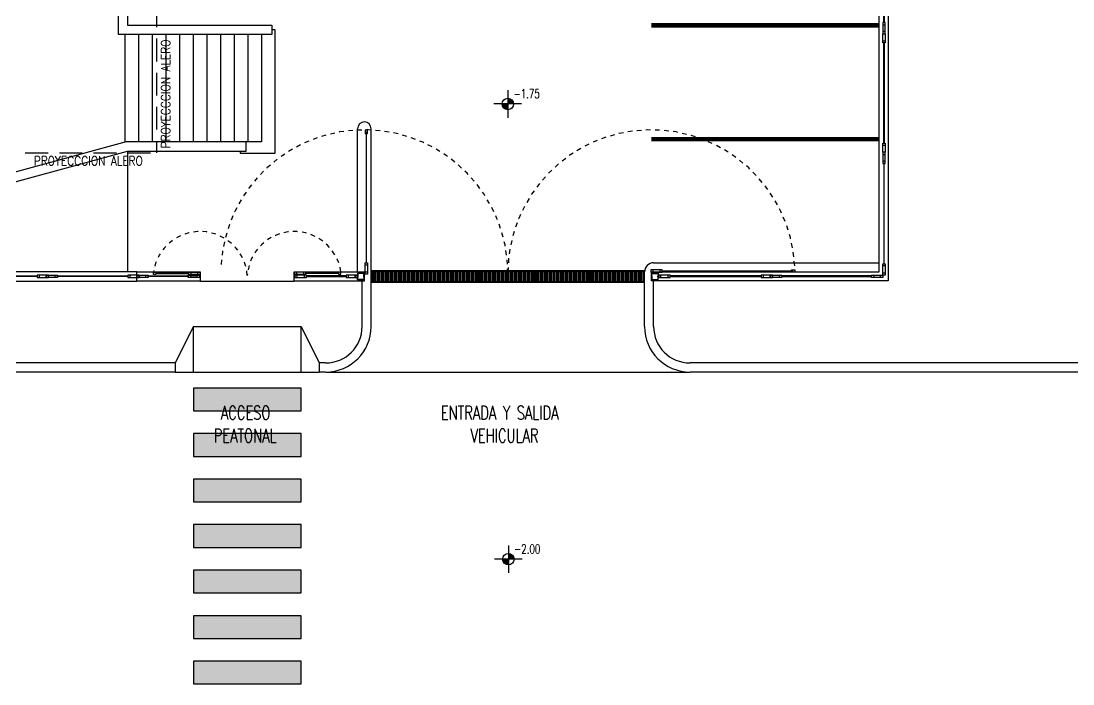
# Model space of a CAD drawing. Header units: millimetres. Extents: x -129 to 3172, y -143 to 919.
# Drawn here: x -2.06 to 21.04, y -15.1 to -0.54 of the extents above; entities that cross this region are included whole.
import ezdxf

# ---------------------------------------------------------------- set-up
doc = ezdxf.new("R2010")
doc.units = ezdxf.units.MM
doc.header["$LTSCALE"] = 0.1
doc.linetypes.add('DASHED', pattern=[0.75, 0.5, -0.25])
doc.linetypes.add('DASHED2', pattern=[0.375, 0.25, -0.125])
for name, color, linetype in [('A-CORDONES', 2, 'Continuous'), ('A-NIVEL DE PROYECTO', 1, 'Continuous'), ('A-PROYECCION', 1, 'DASHED'), ('A-TXT', 1, 'Continuous'), ('A-VISTAS', 251, 'Continuous'), ('C-METALICA', 8, 'Continuous'), ('E-REJILLAS', 8, 'Continuous'), ('MET-COLUMNA METALICA', 3, 'Continuous'), ('P-PINT VIAL AMARILLA', 9, 'Continuous'), ('P-PINT VIAL BLANCA', 9, 'Continuous'), ('RLV-CORDONES', 2, 'Continuous')]:
    doc.layers.add(name, color=color, linetype=linetype)
doc.styles.get("Standard").update_dxf_attribs({"font": 'arial.ttf'})
doc.styles.add('VAUX', font='romans.shx', dxfattribs={"width": 0.85})

# ---------------------------------------------------------------- blocks, each defined once
blk = doc.blocks.new('parking')
at = {"layer": 'P-PINT VIAL AMARILLA', "const_width": 0.1, "elevation": 0}
blk.add_lwpolyline([(-4.75, 0), (0.25, 0)], dxfattribs=at)
blk = doc.blocks.new('rejilla')
at = {"layer": 'E-REJILLAS'}
h = blk.add_hatch(dxfattribs=at)
h.set_pattern_fill('LINE', color=256, scale=0.01, angle=90.0044, style=0)
h.set_pattern_definition([(90.0044, (1960.512315, 1202.457243), (-0.03175, -2.4e-06), [])])
h.paths.add_polyline_path([(1959.052, 1202.457), (1959.052, 1202.247), (1960.212, 1202.247), (1960.212, 1202.457)])
for points in [[(1959.032, 1202.227), (1960.232, 1202.227), (1960.232, 1202.477), (1959.032, 1202.477)], [(1959.052, 1202.247), (1960.212, 1202.247), (1960.212, 1202.457), (1959.052, 1202.457)]]:
    blk.add_lwpolyline(points, close=True, dxfattribs=at)
blk = doc.blocks.new('y')
h = blk.add_hatch(color=2)
h.dxf.hatch_style = 1
h.paths.add_polyline_path([(0.22, 0.099, -0.414214), (0.515, -0.196), (0.22, -0.196)])
h.paths.add_polyline_path([(-0.073, -0.224), (0.22, -0.224), (0.22, -0.491, -0.386785)])
h.paths.add_polyline_path([(-0.075, -0.196), (0.22, -0.196), (0.22, -0.224), (-0.073, -0.224, -0.023641)])
at = {"color": 2}
for p, q in [((0.22, 0.52), (0.22, -0.912)), ((0.936, -0.196), (-0.496, -0.196))]:
    blk.add_line(p, q, dxfattribs=at)
blk.add_circle((0.22, -0.196), 0.295, dxfattribs=at)
at = {"style": 'VAUX'}
blk.add_attdef('+99.50', (0.499, 0.098), '', height=0.433, dxfattribs=at)

msp = doc.modelspace()

# ---------------------------------------------------------------- hatches: boundary and pattern name
at = {"layer": 'P-PINT VIAL BLANCA'}
for points in [[(1.727, -8.6), (1.727, -9.1), (4.089, -9.1), (4.089, -8.6)], [(1.727, -9.6), (1.727, -10.1), (4.089, -10.1), (4.089, -9.6)], [(1.727, -10.6), (1.727, -11.1), (4.089, -11.1), (4.089, -10.6)], [(1.727, -11.6), (1.727, -12.1), (4.089, -12.1), (4.089, -11.6)], [(1.727, -12.6), (1.727, -13.1), (4.089, -13.1), (4.089, -12.6)], [(1.727, -13.6), (1.727, -14.1), (4.089, -14.1), (4.089, -13.6)], [(1.727, -14.6), (1.727, -15.1), (4.089, -15.1), (4.089, -14.6)]]:
    msp.add_hatch(color=256, dxfattribs=at).paths.add_polyline_path(points)

# ---------------------------------------------------------------- linework, layer by layer
at = {"layer": 'A-CORDONES'}
for points, elevation in [([(0.279, -0.085), (0.279, -0.629), (3.452, -0.629), (3.452, -0.829), (0.079, -0.829), (0.079, -0.085), (0.279, -0.085)], 0), ([(-4.983, -3.191), (-19.997, -3.191), (-19.997, -6.247), (0.485, -6.247), (0.485, -6.047), (-19.797, -6.047), (-19.797, -3.391), (-4.983, -3.391), (-4.983, -3.191)], 0.002), ([(2.887, -3.391), (2.887, -3.191), (0.253, -3.191), (-4.983, -4.619), (-18.297, -4.619), (-18.297, -4.819), (-4.956, -4.819), (0.279, -3.391), (2.887, -3.391)], 0.002)]:
    msp.add_lwpolyline(points, dxfattribs=dict(at, elevation=elevation))
at = {"layer": 'A-PROYECCION', "ltscale": 10}
for p in [(0.917, 29.828, 0), (-16.214, -3.433, -0.004)]:
    msp.add_line(p, (0.917, -3.433, 0), dxfattribs=at)
at = {"layer": 'A-VISTAS'}
for p, q in [((0.218, -0.829, 0.002), (0.218, -3.191, 0.002)), ((0.518, -0.829, 0.002), (0.518, -3.191, 0.002)), ((0.818, -0.829, 0.002), (0.818, -3.191, 0.002)), ((1.118, -0.829, 0.002), (1.118, -3.191, 0.002)), ((1.418, -0.829, 0.002), (1.418, -3.191, 0.002)), ((1.718, -0.829, 0.002), (1.718, -3.191, 0.002)), ((2.018, -0.829, 0.002), (2.018, -3.191, 0.002)), ((2.318, -0.829, 0.002), (2.318, -3.191, 0.002)), ((2.618, -0.829, 0.002), (2.618, -3.191, 0.002)), ((2.918, -0.829, 0.002), (2.918, -3.191, 0.002)), ((3.218, -0.829, 0.002), (3.218, -3.191, 0.002)), ((3.218, -3.191, 0.002), (2.887, -3.191, 0.002)), ((0.279, -3.391, 0), (0.279, -6.047, 0))]:
    msp.add_line(p, q, dxfattribs=at)
for points, elevation in [([(11.781, -6.245), (11.781, -6.047), (16.781, -6.047), (16.781, 29.595), (16.781, 29.595), (16.981, 29.595), (16.981, 29.595), (16.981, -6.245), (11.781, -6.245)], 0), ([(2.756, -3.391), (2.756, -3.441), (3.518, -3.441), (3.518, -0.729), (3.452, -0.729)], 0.004)]:
    msp.add_lwpolyline(points, dxfattribs=dict(at, elevation=elevation))
for points, elevation in [([(0.485, -6.047), (1.874, -6.047), (1.874, -6.247), (0.485, -6.247)], 0.002), ([(3.939, -6.047), (5.479, -6.047), (5.479, -6.247), (3.939, -6.247)], 0)]:
    msp.add_lwpolyline(points, close=True, dxfattribs=dict(at, elevation=elevation))
at = {"layer": 'C-METALICA'}
for p, q in [((16.863, -0.618, 0.003), (16.863, -0.768, 0.003)), ((16.913, -0.768, 0.003), (16.913, -0.618, 0.003)), ((16.863, -0.968, 0.003), (16.863, -0.818, 0.003)), ((16.913, -0.818, 0.003), (16.913, -0.968, 0.003)), ((16.863, -3.417), (16.863, -3.267)), ((16.913, -3.267), (16.913, -3.417)), ((16.863, -3.467), (16.863, -3.617)), ((16.913, -3.617), (16.913, -3.467)), ((5.498, -6.047, -0.009), (5.498, -5.897, -0.009)), ((5.548, -5.897, -0.009), (5.548, -6.047, -0.009)), ((11.97, -6.001, -0.009), (11.82, -6.001, -0.009)), ((16.863, -6.067), (16.863, -5.917)), ((16.913, -5.917), (16.913, -6.067)), ((-1.506, -6.117, 0.003), (-1.656, -6.117, 0.003)), ((-1.656, -6.167, 0.003), (-1.506, -6.167, 0.003)), ((-1.456, -6.117, 0.003), (-1.306, -6.117, 0.003)), ((-1.306, -6.167, 0.003), (-1.456, -6.167, 0.003)), ((0.485, -6.117), (0.335, -6.117)), ((0.335, -6.167), (0.485, -6.167)), ((0.535, -6.117), (0.685, -6.117)), ((0.535, -6.117), (0.685, -6.117)), ((0.685, -6.167), (0.535, -6.167)), ((0.685, -6.167), (0.535, -6.167)), ((1.66, -6.126), (1.81, -6.126)), ((1.81, -6.167), (1.66, -6.167)), ((1.672, -6.051, -0.008), (1.822, -6.051, -0.008)), ((1.822, -6.101, -0.008), (1.672, -6.101, -0.008)), ((4.145, -6.05, -0.008), (3.995, -6.05, -0.008)), ((3.995, -6.1, -0.008), (4.145, -6.1, -0.008)), ((4.156, -6.117), (4.006, -6.117)), ((4.006, -6.167), (4.156, -6.167)), ((5.281, -6.117), (5.131, -6.117)), ((5.131, -6.167), (5.281, -6.167)), ((11.82, -6.051, -0.009), (11.97, -6.051, -0.009)), ((12.142, -6.117), (11.992, -6.117)), ((11.992, -6.167), (12.142, -6.167)), ((14.392, -6.117), (14.242, -6.117)), ((14.242, -6.167), (14.392, -6.167)), ((14.442, -6.117), (14.592, -6.117)), ((14.592, -6.167), (14.442, -6.167)), ((16.663, -6.117), (16.813, -6.117)), ((16.813, -6.167), (16.663, -6.167))]:
    msp.add_line(p, q, dxfattribs=at)
for points, elevation in [([(16.893, 1.632), (16.893, -0.568), (16.883, -0.568), (16.883, 1.632)], 0.003), ([(16.863, -0.568), (16.863, -0.618), (16.913, -0.618), (16.913, -0.568)], 0.003), ([(16.863, -0.768), (16.863, -0.818), (16.913, -0.818), (16.913, -0.768)], 0.003), ([(16.863, -1.018), (16.863, -0.968), (16.913, -0.968), (16.913, -1.018)], 0.003), ([(16.893, -1.018), (16.893, -3.217), (16.883, -3.217), (16.883, -1.018)], 0.003), ([(5.548, -2.984), (5.548, -2.934), (5.498, -2.934), (5.498, -2.984)], -0.004), ([(5.518, -3.008), (5.518, -5.847), (5.528, -5.847), (5.528, -3.008)], -0.009), ([(5.498, -5.897), (5.498, -5.847), (5.548, -5.847), (5.548, -5.897)], -0.009), ([(11.82, -6.001), (11.77, -6.001), (11.77, -6.051), (11.82, -6.051)], -0.009), ([(11.97, -6.051), (12.02, -6.051), (12.02, -6.001), (11.97, -6.001)], -0.009), ([(14.883, -6.001), (14.933, -6.001), (14.933, -6.051), (14.883, -6.051)], -0.004), ([(-1.706, -6.147), (-3.906, -6.147), (-3.906, -6.137), (-1.706, -6.137)], 0.003), ([(-1.656, -6.117), (-1.706, -6.117), (-1.706, -6.167), (-1.656, -6.167)], 0.003), ([(-1.456, -6.117), (-1.506, -6.117), (-1.506, -6.167), (-1.456, -6.167)], 0.003), ([(-1.506, -6.117), (-1.456, -6.117), (-1.456, -6.167), (-1.506, -6.167)], 0.003), ([(-1.306, -6.117), (-1.256, -6.117), (-1.256, -6.167), (-1.306, -6.167)], 0.003), ([(0.285, -6.147), (-1.256, -6.147), (-1.256, -6.137), (0.285, -6.137)], 0.003), ([(0.902, -6.101), (0.852, -6.101), (0.852, -6.051), (0.902, -6.051)], -0.008), ([(0.902, -6.081), (1.622, -6.081), (1.622, -6.071), (0.902, -6.071)], -0.008), ([(1.672, -6.101), (1.622, -6.101), (1.622, -6.051), (1.672, -6.051)], -0.008), ([(1.822, -6.051), (1.872, -6.051), (1.872, -6.101), (1.822, -6.101)], -0.008), ([(1.841, -6.101), (1.841, -6.117), (1.852, -6.117), (1.852, -6.101)], -0.008), ([(3.995, -6.05), (3.945, -6.05), (3.945, -6.1), (3.995, -6.1)], -0.008), ([(3.975, -6.1), (3.975, -6.117), (3.964, -6.117), (3.964, -6.1)], -0.008), ([(4.145, -6.1), (4.195, -6.1), (4.195, -6.05), (4.145, -6.05)], -0.008), ([(4.915, -6.08), (4.195, -6.08), (4.195, -6.07), (4.915, -6.07)], -0.008), ([(4.915, -6.1), (4.965, -6.1), (4.965, -6.05), (4.915, -6.05)], -0.008), ([(5.498, -6.066), (5.471, -6.066), (5.471, -6.078), (5.498, -6.078)], -0.009), ([(5.548, -6.047), (5.548, -6.097), (5.498, -6.097), (5.498, -6.047)], -0.009), ([(11.801, -6.051), (11.801, -6.078), (11.789, -6.078), (11.789, -6.051)], -0.009), ([(14.859, -6.031), (12.02, -6.031), (12.02, -6.021), (14.859, -6.021)], -0.009)]:
    msp.add_lwpolyline(points, close=True, dxfattribs=dict(at, elevation=elevation))
at = {"layer": 'C-METALICA', "elevation": -0.004}
for points in [[(5.498, -2.984), (5.498, -3.009), (5.548, -3.009), (5.548, -2.984), (5.498, -2.984)], [(14.883, -6.051), (14.858, -6.051), (14.858, -6.001), (14.883, -6.001), (14.883, -6.051)]]:
    msp.add_lwpolyline(points, dxfattribs=at)
at = {"layer": 'C-METALICA'}
for points in [[(16.863, -3.267), (16.863, -3.217), (16.913, -3.217), (16.913, -3.267)], [(16.863, -3.417), (16.863, -3.467), (16.913, -3.467), (16.913, -3.417)], [(16.863, -3.617), (16.863, -3.667), (16.913, -3.667), (16.913, -3.617)], [(16.893, -5.867), (16.893, -3.667), (16.883, -3.667), (16.883, -5.867)], [(16.863, -5.917), (16.863, -5.867), (16.913, -5.867), (16.913, -5.917)], [(0.335, -6.117), (0.285, -6.117), (0.285, -6.167), (0.335, -6.167)], [(0.535, -6.167), (0.485, -6.167), (0.485, -6.117), (0.535, -6.117)], [(0.485, -6.167), (0.535, -6.167), (0.535, -6.117), (0.485, -6.117)], [(0.535, -6.117), (0.485, -6.117), (0.485, -6.167), (0.535, -6.167)], [(0.485, -6.117), (0.535, -6.117), (0.535, -6.167), (0.485, -6.167)], [(0.735, -6.167), (0.685, -6.167), (0.685, -6.117), (0.735, -6.117)], [(0.685, -6.117), (0.735, -6.117), (0.735, -6.167), (0.685, -6.167)], [(0.735, -6.137), (1.61, -6.137), (1.61, -6.147), (0.735, -6.147)], [(1.66, -6.167), (1.61, -6.167), (1.61, -6.117), (1.66, -6.117)], [(1.86, -6.167), (1.81, -6.167), (1.81, -6.117), (1.86, -6.117)], [(3.956, -6.167), (4.006, -6.167), (4.006, -6.117), (3.956, -6.117)], [(4.156, -6.167), (4.206, -6.167), (4.206, -6.117), (4.156, -6.117)], [(5.081, -6.137), (4.206, -6.137), (4.206, -6.147), (5.081, -6.147)], [(5.081, -6.167), (5.131, -6.167), (5.131, -6.117), (5.081, -6.117)], [(5.281, -6.167), (5.331, -6.167), (5.331, -6.117), (5.281, -6.117)], [(5.331, -6.167), (5.281, -6.167), (5.281, -6.117), (5.331, -6.117)], [(11.942, -6.167), (11.992, -6.167), (11.992, -6.117), (11.942, -6.117)], [(12.142, -6.167), (12.192, -6.167), (12.192, -6.117), (12.142, -6.117)], [(14.192, -6.137), (12.192, -6.137), (12.192, -6.147), (14.192, -6.147)], [(14.192, -6.167), (14.242, -6.167), (14.242, -6.117), (14.192, -6.117)], [(14.392, -6.167), (14.442, -6.167), (14.442, -6.117), (14.392, -6.117)], [(14.442, -6.167), (14.392, -6.167), (14.392, -6.117), (14.442, -6.117)], [(14.642, -6.167), (14.592, -6.167), (14.592, -6.117), (14.642, -6.117)], [(16.613, -6.137), (14.642, -6.137), (14.642, -6.147), (16.613, -6.147)], [(16.663, -6.167), (16.613, -6.167), (16.613, -6.117), (16.663, -6.117)], [(16.863, -6.167), (16.813, -6.167), (16.813, -6.117), (16.863, -6.117)], [(16.863, -6.117), (16.863, -6.067), (16.913, -6.067), (16.913, -6.117)]]:
    msp.add_lwpolyline(points, close=True, dxfattribs=at)
at = {"layer": 'C-METALICA', "color": 8, "linetype": 'DASHED2'}
for centre, radius, start, end in [((5.479, -6.078, 0.01), 3.151, 0, 176.9776), ((11.781, -6.078, 0.01), 3.151, 3.0224, 180), ((1.875, -6.196, -0.015), 1.035, 3.9467, 171.4936), ((3.941, -6.196, -0.015), 1.035, 8.5064, 176.0533)]:
    msp.add_arc(centre, radius, start, end, dxfattribs=at)
at = {"layer": 'MET-COLUMNA METALICA', "elevation": -0.009}
for points in [[(5.452, -6.148), (5.468, -6.148, 0.414214), (5.471, -6.145), (5.471, -6.081, 0.414214), (5.468, -6.078), (5.334, -6.078, 0.414214), (5.331, -6.081), (5.331, -6.145, 0.414214), (5.334, -6.148), (5.351, -6.148)], [(5.452, -6.148), (5.468, -6.148, 0.414214), (5.471, -6.145), (5.471, -6.081, 0.414214), (5.468, -6.078), (5.334, -6.078, 0.414214), (5.331, -6.081), (5.331, -6.145, 0.414214), (5.334, -6.148), (5.351, -6.148)], [(5.452, -6.148), (5.468, -6.148, -0.414214), (5.471, -6.151), (5.471, -6.215, -0.414214), (5.468, -6.218), (5.334, -6.218, -0.414214), (5.331, -6.215), (5.331, -6.151, -0.414214), (5.334, -6.148), (5.351, -6.148)], [(5.452, -6.145), (5.468, -6.145, 0.414214), (5.469, -6.145), (5.469, -6.081, 0.414214), (5.468, -6.08), (5.334, -6.08, 0.414214), (5.334, -6.081), (5.334, -6.145, 0.414214), (5.334, -6.145), (5.351, -6.145)], [(5.452, -6.145), (5.468, -6.145, 0.414214), (5.469, -6.145), (5.469, -6.081, 0.414214), (5.468, -6.08), (5.334, -6.08, 0.414214), (5.334, -6.081), (5.334, -6.145, 0.414214), (5.334, -6.145), (5.351, -6.145)], [(5.452, -6.15), (5.468, -6.15, -0.414214), (5.469, -6.151), (5.469, -6.215, -0.414214), (5.468, -6.215), (5.334, -6.215, -0.414214), (5.334, -6.215), (5.334, -6.151, -0.414214), (5.334, -6.15), (5.351, -6.15)], [(5.452, -6.15), (5.468, -6.15, -0.414214), (5.469, -6.151), (5.469, -6.215, -0.414214), (5.468, -6.215), (5.334, -6.215, -0.414214), (5.334, -6.215), (5.334, -6.151, -0.414214), (5.334, -6.15), (5.351, -6.15)], [(11.808, -6.148), (11.792, -6.148, -0.414214), (11.789, -6.145), (11.789, -6.081, -0.414214), (11.792, -6.078), (11.926, -6.078, -0.414214), (11.929, -6.081), (11.929, -6.145, -0.414214), (11.926, -6.148), (11.909, -6.148)], [(11.808, -6.148), (11.792, -6.148, -0.414214), (11.789, -6.145), (11.789, -6.081, -0.414214), (11.792, -6.078), (11.926, -6.078, -0.414214), (11.929, -6.081), (11.929, -6.145, -0.414214), (11.926, -6.148), (11.909, -6.148)], [(11.808, -6.148), (11.792, -6.148, 0.414214), (11.789, -6.151), (11.789, -6.215, 0.414214), (11.792, -6.218), (11.926, -6.218, 0.414214), (11.929, -6.215), (11.929, -6.151, 0.414214), (11.926, -6.148), (11.909, -6.148)], [(11.808, -6.145), (11.792, -6.145, -0.414214), (11.792, -6.145), (11.792, -6.081, -0.414214), (11.792, -6.08), (11.926, -6.08, -0.414214), (11.927, -6.081), (11.927, -6.145, -0.414214), (11.926, -6.145), (11.909, -6.145)], [(11.808, -6.145), (11.792, -6.145, -0.414214), (11.792, -6.145), (11.792, -6.081, -0.414214), (11.792, -6.08), (11.926, -6.08, -0.414214), (11.927, -6.081), (11.927, -6.145, -0.414214), (11.926, -6.145), (11.909, -6.145)], [(11.808, -6.15), (11.792, -6.15, 0.414214), (11.792, -6.151), (11.792, -6.215, 0.414214), (11.792, -6.215), (11.926, -6.215, 0.414214), (11.927, -6.215), (11.927, -6.151, 0.414214), (11.926, -6.15), (11.909, -6.15)], [(11.808, -6.15), (11.792, -6.15, 0.414214), (11.792, -6.151), (11.792, -6.215, 0.414214), (11.792, -6.215), (11.926, -6.215, 0.414214), (11.927, -6.215), (11.927, -6.151, 0.414214), (11.926, -6.15), (11.909, -6.15)]]:
    msp.add_lwpolyline(points, format="xyb", dxfattribs=at)
at = {"layer": 'P-PINT VIAL BLANCA', "elevation": 0.003}
for points in [[(1.727, -8.6), (1.727, -9.1), (4.089, -9.1), (4.089, -8.6)], [(1.727, -9.6), (1.727, -10.1), (4.089, -10.1), (4.089, -9.6)], [(1.727, -10.6), (1.727, -11.1), (4.089, -11.1), (4.089, -10.6)], [(1.727, -11.6), (1.727, -12.1), (4.089, -12.1), (4.089, -11.6)], [(1.727, -12.6), (1.727, -13.1), (4.089, -13.1), (4.089, -12.6)], [(1.727, -13.6), (1.727, -14.1), (4.089, -14.1), (4.089, -13.6)], [(1.727, -14.6), (1.727, -15.1), (4.089, -15.1), (4.089, -14.6)]]:
    msp.add_lwpolyline(points, close=True, dxfattribs=at)
at = {"layer": 'RLV-CORDONES'}
for p, q in [((5.33, -6.047, 0), (5.33, -2.901, 0.01)), ((5.63, -7.247, 0.01), (5.63, -2.901, 0.01)), ((11.83, -5.847, 0), (16.781, -5.847, 0)), ((11.63, -7.247, 0.01), (11.63, -6.047, 0)), ((4.63, -8.247, 0.01), (4.49, -8.247, 0))]:
    msp.add_line(p, q, dxfattribs=at)
at = {"layer": 'RLV-CORDONES', "color": 253}
for p, q in [((1.874, -6.247, 0.002), (3.939, -6.247, 0)), ((5.43, -7.247, 0.012), (5.43, -6.247, 0.012)), ((11.83, -7.247, 0.01), (11.83, -6.247, 0.01)), ((1.727, -7.247, 0), (1.326, -8.047, 0)), ((1.727, -7.247, 0), (4.089, -7.247, 0)), ((1.727, -8.247, 0.002), (1.727, -7.247, 0)), ((4.089, -8.247, 0.002), (4.089, -7.247, 0)), ((4.089, -7.247, 0), (4.49, -8.047, 0)), ((1.326, -8.047, 0), (1.326, -8.247, 0)), ((4.49, -8.047, 0), (4.49, -8.247, 0)), ((4.63, -8.047, 0.01), (4.49, -8.047, 0)), ((1.326, -8.247, 0), (4.49, -8.247, 0)), ((4.648, -8.247, 0), (12.617, -8.247, 0))]:
    msp.add_line(p, q, dxfattribs=at)
at = {"layer": 'RLV-CORDONES', "elevation": 0}
msp.add_lwpolyline([(7.455, 43.778), (46.375, 43.778, -0.414214), (50.375, 39.778), (50.375, -4.247, -0.414214), (46.375, -8.247), (12.63, -8.247)], format="xyb", dxfattribs=at)
at = {"layer": 'RLV-CORDONES', "color": 253, "elevation": 0}
msp.add_lwpolyline([(6.736, 43.578), (46.375, 43.578, -0.414214), (50.175, 39.778), (50.175, -4.247, -0.414214), (46.375, -8.047), (12.63, -8.047)], format="xyb", dxfattribs=at)
msp.add_lwpolyline([(1.326, -8.047), (-19.396, -8.047)], dxfattribs=at)
at = {"layer": 'RLV-CORDONES', "elevation": 0}
msp.add_lwpolyline([(1.326, -8.247), (-19.396, -8.247)], dxfattribs=at)
at = {"layer": 'RLV-CORDONES'}
for centre, radius, start, end in [((5.48, -2.901, 0.01), 0.15, 0.0035, 180.0035), ((11.83, -6.047, 0), 0.2, 90, 180), ((4.63, -7.247, 0.01), 1, 270, 0), ((12.63, -7.247, 0.01), 1, 180, 270)]:
    msp.add_arc(centre, radius, start, end, dxfattribs=at)
at = {"layer": 'RLV-CORDONES', "color": 253}
for centre, start, end in [((4.63, -7.247, 0.01), 270, 0), ((12.63, -7.247, 0.01), 180, 270)]:
    msp.add_arc(centre, 0.8, start, end, dxfattribs=at)

# ---------------------------------------------------------------- block references
at = {"rotation": 180}
msp.add_blockref('parking', (12.031, -3.131, 0.004), dxfattribs=at)
for p in [(-1953.405, -1208.502, -0.007), (-1952.205, -1208.502, -0.007), (-1951.005, -1208.502, -0.007), (-1949.805, -1208.502, -0.007), (-1948.605, -1208.502, -0.007)]:
    msp.add_blockref('rejilla', p)
at = {"layer": 'A-NIVEL DE PROYECTO'}
ref = msp.add_blockref('y', (8.536, -2.275, -0.006), dxfattribs=dict(at, xscale=0.4238286602019429, yscale=0.4238286602019429, zscale=0.4238286602019429))
ref.add_attrib('+99.50', '-1.75', (8.756, -2.233, -0.006), dxfattribs={"layer": '0', "height": 0.2, "style": 'VAUX', "width": 0.7})
ref = msp.add_blockref('y', (8.548, -12.275, 0), dxfattribs=dict(at, xscale=0.4238286602019429, yscale=0.4238286602019429, zscale=0.4238286602019429))
ref.add_attrib('+99.50', '-2.00', (8.768, -12.233, 0), dxfattribs={"layer": '0', "height": 0.2, "style": 'VAUX', "width": 0.7})
at = {"layer": 'P-PINT VIAL AMARILLA', "rotation": 180}
for p in [(12.031, -0.629, 0.004), (12.031, -0.629, 0.004), (12.031, -3.131, 0.004)]:
    msp.add_blockref('parking', p, dxfattribs=at)

# ---------------------------------------------------------------- texts
at = {"insert": (1.017, -3.337), "char_height": 0.2, "attachment_point": 1, "rotation": 90, "line_spacing_factor": 0.999789, "style": 'VAUX'}
msp.add_mtext_dynamic_manual_height_columns('PROYECCCION ALERO', width=29.18588, gutter_width=12.5, heights=[0], dxfattribs=at)
at = {"insert": (-1.779, -3.507), "char_height": 0.2, "attachment_point": 1, "line_spacing_factor": 0.999789, "style": 'VAUX'}
msp.add_mtext_dynamic_manual_height_columns('PROYECCCION ALERO', width=29.18588, gutter_width=12.5, heights=[0], dxfattribs=at)
at = {"layer": 'A-TXT', "char_height": 0.3, "attachment_point": 1}
for s, insert in [('\\pi1.92194;{\\Fromans|c0;\\W0.7;ACCESO\\P\\pi1.76694;PEATONAL}', (0.406, -8.993)), ('\\pi1.04694;{\\Fromans|c0;\\W0.7;ENTRADA Y SALIDA\\P\\pi1.69694;VEHICULAR}', (6.113, -8.993))]:
    msp.add_mtext_dynamic_manual_height_columns(s, width=5.01388, gutter_width=12.5, heights=[0], dxfattribs=dict(at, insert=insert))

doc.saveas('drawing.dxf')
